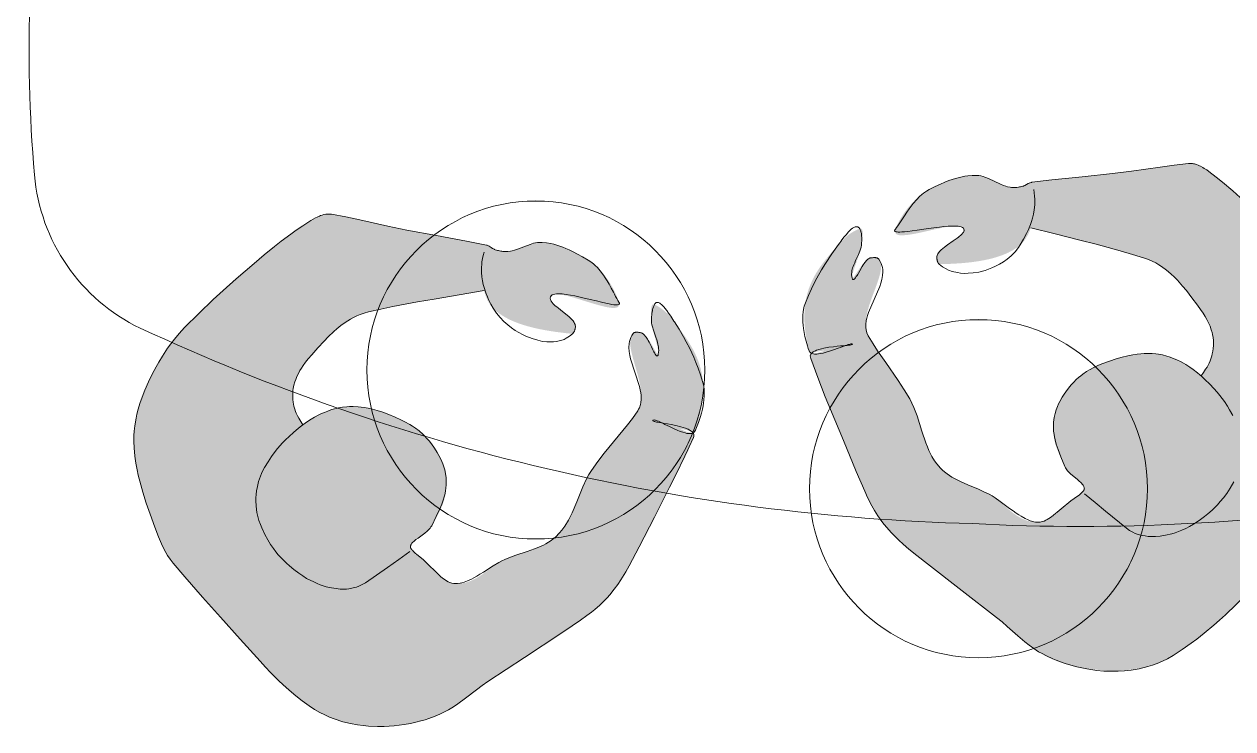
# Model space of a CAD drawing. Header units: millimetres. Extents: x 56551 to 77348, y 4047 to 46741.
# Drawn here: x 71453 to 72741, y 33526 to 34276 of the extents above; entities that cross this region are included whole.
import ezdxf

# ---------------------------------------------------------------- set-up
doc = ezdxf.new("R2010")
doc.units = ezdxf.units.MM
doc.header["$MEASUREMENT"] = 0
for name, color, linetype, lineweight in [('FURN-FREE', 1, 'Continuous', 0), ('PRES-FILL', 7, 'Continuous', 0), ('PRES-PEOP', 42, 'Continuous', 0)]:
    doc.layers.add(name, color=color, linetype=linetype, lineweight=lineweight)

msp = doc.modelspace()

# ---------------------------------------------------------------- linework, layer by layer
at = {"layer": 'FURN-FREE', "extrusion": (0, 0, -1)}
for centre, radius, start, end in [((-73015, 34248.5), 1556.8, 355.1154, 9.3111), ((-71663.2, 34133), 200, 295.6723, 355.1154)]:
    msp.add_arc(centre, radius, start, end, dxfattribs=at)
at = {"layer": 'PRES-PEOP', "flags": 128}
msp.add_lwpolyline([(72528.5, 34100.3), (72529.1, 34096.7), (72529.5, 34093.3), (72529.7, 34090.1), (72529.7, 34087.1), (72529.6, 34084.2), (72529, 34078.9), (72528.2, 34074.2), (72527.1, 34070), (72526.1, 34066.4), (72525, 34063.3), (72522.8, 34057.8), (72520.9, 34053.6), (72517.7, 34047.5), (72514.2, 34041.4), (72512.4, 34038.8), (72508.6, 34034.1), (72504.6, 34029.9), (72500.4, 34026.4), (72496.2, 34023.4), (72492, 34020.8), (72487.9, 34018.7), (72484, 34016.9), (72480.2, 34015.5), (72476.7, 34014.3), (72469.9, 34012.5), (72463.9, 34011.6), (72458.8, 34011.2), (72454.3, 34011.1), (72450.5, 34011.4), (72447.3, 34011.9), (72441.8, 34013.1), (72437.9, 34014.5), (72435.2, 34015.8), (72431.3, 34018.1), (72427.8, 34020.9), (72427.5, 34021.2), (72427.2, 34021.5), (72427, 34021.8), (72426.8, 34022.1), (72426.6, 34022.4), (72426.3, 34023), (72426.1, 34023.5), (72426, 34024), (72425.8, 34024.4), (72425.6, 34025.1), (72425.5, 34025.7), (72425.4, 34026.1), (72425.3, 34026.6), (72425.3, 34026.9), (72425.3, 34027.1), (72425.2, 34028.2), (72425.4, 34029.2), (72425.6, 34030.1), (72426, 34031.1), (72426.5, 34032), (72427.1, 34032.9), (72428.5, 34034.6), (72430, 34036.1), (72431.6, 34037.6), (72433.3, 34039), (72436.6, 34041.5), (72442.8, 34045.8), (72445, 34047.3), (72446.9, 34048.6), (72448.4, 34049.8), (72449.6, 34050.7), (72450.6, 34051.6), (72452.1, 34053), (72453.1, 34054.1), (72453.6, 34054.8), (72454.2, 34055.9), (72454.3, 34056.5), (72454.4, 34057), (72454.2, 34058.2), (72453.6, 34059.2), (72452.6, 34059.9), (72451.3, 34060.5), (72449.8, 34060.9), (72448.1, 34061.2), (72446.2, 34061.3), (72444.1, 34061.4), (72442, 34061.4), (72437.5, 34061.2), (72432.9, 34060.9), (72428.3, 34060.4), (72419.3, 34059.2), (72411.3, 34058.1), (72404.5, 34057.1), (72398.9, 34056.3), (72394.4, 34055.8), (72390.8, 34055.4), (72388, 34055.2), (72385.9, 34055.1), (72384.2, 34055.1), (72383, 34055.2), (72382.1, 34055.3), (72380.9, 34055.7), (72380.4, 34056.1), (72380.3, 34056.5), (72380.4, 34057.3), (72381.1, 34058.2), (72382.5, 34060), (72383.9, 34061.9), (72385.3, 34064), (72386.7, 34066.1), (72388.1, 34068.2), (72390.8, 34072.5), (72393.4, 34076.3), (72395.8, 34079.8), (72398, 34082.8), (72400.1, 34085.4), (72403.9, 34089.9), (72407, 34092.9), (72409.4, 34095.1), (72411.2, 34096.6), (72414.2, 34098.7), (72417.2, 34100.4), (72423.5, 34103.6), (72429.1, 34106.2), (72433.9, 34108.3), (72438.1, 34109.9), (72441.8, 34111.2), (72445.1, 34112.3), (72450.7, 34113.7), (72455, 34114.6), (72458.2, 34115.1), (72462.9, 34115.5), (72467.7, 34115.5), (72470.1, 34115.3), (72472.3, 34114.9), (72474.5, 34114.3), (72476.4, 34113.7), (72480.2, 34112.2), (72493.2, 34106.1), (72496.4, 34104.8), (72498.9, 34104), (72500.7, 34103.4), (72503.5, 34102.9), (72504.8, 34102.7), (72506.2, 34102.6), (72507.5, 34102.6), (72508.7, 34102.6), (72509.7, 34102.7), (72510.6, 34102.7), (72512.2, 34102.9), (72513.4, 34103.1), (72514.3, 34103.2), (72515.6, 34103.5), (72516.9, 34103.9), (72517.5, 34104.1), (72518.1, 34104.3), (72519.2, 34104.8), (72522.7, 34106.8), (72523.6, 34107.2), (72524.3, 34107.5), (72524.9, 34107.7), (72525.7, 34107.9), (72526.1, 34108), (72526.5, 34108.1), (72547.9, 34110.6), (72580.2, 34114), (72612.4, 34117.4), (72632.7, 34120.1), (72663.1, 34124.3), (72678.3, 34126.3), (72693.5, 34128), (72695, 34128.1), (72696.3, 34128.1), (72697.6, 34128), (72698.7, 34127.8), (72699.8, 34127.6), (72701.8, 34127), (72703.6, 34126.4), (72705.1, 34125.7), (72706.4, 34125.1), (72708.7, 34123.9), (72710.3, 34122.9), (72712.8, 34121.3), (72715.2, 34119.6), (72723, 34113.6), (72729.6, 34108.4), (72740.6, 34099), (72748.5, 34091.9)], dxfattribs=at)

# ---------------------------------------------------------------- wipeouts: each hides what was drawn before it
at = {"lineweight": 0}
for points in [[(72022.3, 34082.4), (71987.4, 34083.8), (71988.7, 34118.7), (72023.7, 34117.4)], [(72494, 33956), (72459, 33957.3), (72460.4, 33992.3), (72495.3, 33991)], [(71835.1, 33842.1), (71851.4, 33811.1), (71820.4, 33794.8), (71804.1, 33825.8)], [(72136.8, 33800.1), (72155.5, 33829.7), (72185.1, 33811.1), (72166.4, 33781.4)], [(72306.7, 33715.7), (72379.8, 33682.5), (72292.1, 33668.4), (72275.8, 33699.4)], [(72608.5, 33673.7), (72627.1, 33703.3), (72656.7, 33684.6), (72638.1, 33655)]]:
    msp.add_wipeout(points, dxfattribs=at).dxf.layer = 'FURN-FREE'

# ---------------------------------------------------------------- next in the draw order: wipeouts: each hides what was drawn before it
for points in [[(71818.2, 33915.2), (71818.1, 33903.8), (71818.8, 33892.6), (71820.1, 33881.3), (71822.1, 33870.2), (71824.9, 33859.2), (71828.3, 33848.5), (71832.4, 33837.9), (71837.1, 33827.6), (71842.5, 33817.7), (71848.5, 33808.1), (71855.1, 33798.9), (71862.2, 33790.1), (71869.9, 33781.8), (71878.1, 33774), (71886.7, 33766.8), (71895.8, 33760.1), (71905.3, 33753.9), (71915.2, 33748.4), (71925.4, 33743.5), (71935.9, 33739.3), (71946.6, 33735.7), (71957.6, 33732.8), (71968.6, 33730.6), (71979.9, 33729.1), (71991.1, 33728.3), (72002.4, 33728.3), (72013.7, 33728.9), (72025, 33730.2), (72036.1, 33732.3), (72047.1, 33735), (72057.8, 33738.4), (72068.4, 33742.5), (72078.6, 33747.2), (72088.6, 33752.6), (72098.2, 33758.6), (72107.4, 33765.2), (72116.1, 33772.3), (72124.4, 33780), (72132.2, 33788.2), (72139.5, 33796.9), (72146.2, 33806), (72152.4, 33815.5), (72157.9, 33825.3), (72162.8, 33835.5), (72167, 33846), (72170.6, 33856.7), (72173.5, 33867.7), (72175.7, 33878.8), (72177.2, 33890), (72177.9, 33901.2), (72178, 33912.6), (72177.4, 33923.8), (72176.1, 33935.1), (72174, 33946.2), (72171.3, 33957.2), (72167.9, 33967.9), (72163.8, 33978.5), (72159, 33988.8), (72153.7, 33998.7), (72147.7, 34008.3), (72141.1, 34017.5), (72134, 34026.3), (72126.3, 34034.6), (72118.1, 34042.4), (72109.4, 34049.6), (72100.3, 34056.3), (72090.8, 34062.5), (72081, 34068), (72070.8, 34072.9), (72060.3, 34077.1), (72049.5, 34080.7), (72038.6, 34083.6), (72027.5, 34085.8), (72016.3, 34087.3), (72005, 34088.1), (71993.7, 34088.1), (71982.4, 34087.5), (71971.2, 34086.2), (71960.1, 34084.1), (71949.1, 34081.4), (71938.3, 34078), (71927.8, 34073.9), (71917.5, 34069.2), (71907.6, 34063.8), (71898, 34057.8), (71888.8, 34051.2), (71880, 34044.1), (71871.7, 34036.4), (71863.9, 34028.2), (71856.7, 34019.5), (71849.9, 34010.4), (71843.8, 34000.9), (71838.3, 33991.1), (71833.4, 33980.9), (71829.2, 33970.4), (71825.6, 33959.7), (71822.7, 33948.7), (71820.5, 33937.6)], [(72289.9, 33788.7), (72289.8, 33777.4), (72290.4, 33766.1), (72291.8, 33754.9), (72293.8, 33743.8), (72296.5, 33732.8), (72299.9, 33722), (72304, 33711.5), (72308.8, 33701.2), (72314.1, 33691.3), (72320.1, 33681.7), (72326.7, 33672.5), (72333.9, 33663.7), (72341.5, 33655.4), (72349.7, 33647.6), (72358.4, 33640.4), (72367.5, 33633.6), (72377, 33627.5), (72386.9, 33622), (72397.1, 33617.1), (72407.5, 33612.9), (72418.3, 33609.3), (72429.2, 33606.4), (72440.3, 33604.2), (72451.5, 33602.7), (72462.8, 33601.9), (72474.1, 33601.8), (72485.4, 33602.5), (72496.6, 33603.8), (72507.7, 33605.8), (72518.7, 33608.6), (72529.5, 33612), (72540, 33616.1), (72550.3, 33620.8), (72560.2, 33626.2), (72569.8, 33632.2), (72579, 33638.8), (72587.8, 33645.9), (72596.1, 33653.6), (72603.9, 33661.8), (72611.2, 33670.4), (72617.9, 33679.5), (72624, 33689), (72629.5, 33698.9), (72634.4, 33709.1), (72638.6, 33719.6), (72642.2, 33730.3), (72645.1, 33741.3), (72647.3, 33752.3), (72648.8, 33763.6), (72649.6, 33774.8), (72649.7, 33786.1), (72649.1, 33797.4), (72647.7, 33808.7), (72645.7, 33819.8), (72642.9, 33830.8), (72639.5, 33841.5), (72635.4, 33852.1), (72630.7, 33862.3), (72625.3, 33872.3), (72619.3, 33881.9), (72612.8, 33891.1), (72605.6, 33899.8), (72597.9, 33908.1), (72589.7, 33915.9), (72581.1, 33923.2), (72572, 33929.9), (72562.5, 33936.1), (72552.6, 33941.6), (72542.4, 33946.5), (72531.9, 33950.7), (72521.2, 33954.3), (72510.3, 33957.2), (72499.2, 33959.4), (72488, 33960.9), (72476.7, 33961.6), (72465.4, 33961.7), (72454.1, 33961.1), (72442.9, 33959.8), (72431.7, 33957.7), (72420.8, 33955), (72410, 33951.6), (72399.4, 33947.5), (72389.2, 33942.7), (72379.2, 33937.4), (72369.6, 33931.4), (72360.4, 33924.8), (72351.7, 33917.7), (72343.4, 33910), (72335.6, 33901.8), (72328.3, 33893.1), (72321.6, 33884), (72315.5, 33874.5), (72309.9, 33864.7), (72305.1, 33854.5), (72300.8, 33844), (72297.2, 33833.2), (72294.4, 33822.3), (72292.2, 33811.2)]]:
    msp.add_wipeout(points, dxfattribs=at).dxf.layer = 'FURN-FREE'

# ---------------------------------------------------------------- next in the draw order: hatches: boundary and pattern name
at = {"layer": 'PRES-FILL'}
h = msp.add_hatch(color=256, dxfattribs=at)
edge = h.paths.add_edge_path(flags=16)
edge.add_spline(control_points=[(72292.2, 33925.8), (72294.7, 33927.7), (72299.8, 33928.4), (72305.7, 33928.8)], knot_values=[0, 0, 0, 0, 1, 1, 1, 1], degree=3, periodic=0)
edge.add_spline(control_points=[(72305.7, 33928.8), (72318.6, 33934), (72334.3, 33943), (72335.2, 33935.7), (72336.1, 33928.7), (72319, 33929.7), (72305.7, 33928.8)], knot_values=[0, 0, 0, 0, 0.509531, 0.509531, 0.509531, 1, 1, 1, 1], degree=3, periodic=0)
edge.add_spline(control_points=[(72305.7, 33928.8), (72300.2, 33926.6), (72295.2, 33925.1), (72292.2, 33925.8)], knot_values=[0, 0, 0, 0, 1, 1, 1, 1], degree=3, periodic=0)
edge.add_spline(control_points=[(72292.2, 33925.8), (72290.6, 33924.6), (72290, 33922.9), (72290.9, 33920.6), (72297.7, 33902.5), (72304.6, 33884.1), (72312, 33866), (72321.1, 33844), (72330.1, 33822), (72339.5, 33800), (72348.4, 33779.1), (72357.1, 33757.6), (72371.9, 33740.3), (72384.7, 33725.4), (72400.3, 33713.7), (72415.5, 33701.7), (72439.9, 33682.5), (72464.7, 33663.8), (72489, 33644.6), (72500.9, 33635.2), (72511.9, 33624.6), (72523.7, 33615.1), (72538.2, 33603.4), (72555, 33596.1), (72574.6, 33592.2), (72610.8, 33584.8), (72646.9, 33586), (72677, 33604.1), (72697.6, 33616.5), (72715.7, 33631.3), (72732.8, 33647.5), (72748.1, 33662), (72763.3, 33676.6), (72778.6, 33691.2), (72796.9, 33708.8), (72815.3, 33726.5), (72833.2, 33744.6), (72846.6, 33758.3), (72853.4, 33777.1), (72861.7, 33794.8), (72872.1, 33817.1), (72880.8, 33838.6), (72884.2, 33863.8), (72887.7, 33888.7), (72883.1, 33911.8), (72874.2, 33935), (72865.5, 33957.4), (72855.2, 33977.6), (72840.3, 33995.5), (72818.7, 34021.5), (72795.6, 34045.8), (72771.8, 34069.5), (72754, 34087.2), (72735.1, 34104.2), (72715.2, 34119.6), (72709, 34124.3), (72701.5, 34128.6), (72693.5, 34128), (72665.6, 34125.8), (72639.4, 34120.6), (72612.4, 34117.4), (72583.8, 34114.1), (72555, 34111.8), (72526.5, 34108.1), (72523, 34107.6), (72520.3, 34104.8), (72516.9, 34103.9), (72513.4, 34102.9), (72509.8, 34102.6), (72506.2, 34102.6), (72492.6, 34102.9), (72482.1, 34115.6), (72467.7, 34115.5), (72448.9, 34115.4), (72432, 34108.1), (72417.2, 34100.4), (72401.7, 34092.4), (72387.3, 34074), (72381.1, 34058.2), (72372.9, 34037.3), (72456.5, 34074.3), (72454.4, 34057), (72453.2, 34047.2), (72425.1, 34040.1), (72425.3, 34027.1), (72425.3, 34025), (72425.5, 34020.9), (72427.8, 34020.9), (72457.6, 34021.4), (72494.6, 34024.4), (72514.2, 34041.4), (72519.3, 34045.9), (72523, 34052.3), (72525.4, 34059.7)], knot_values=[0, 0, 0, 0, 0.004098, 0.004098, 0.004098, 0.036354, 0.036354, 0.036354, 0.07573, 0.07573, 0.07573, 0.113201, 0.113201, 0.113201, 0.145266, 0.145266, 0.145266, 0.196552, 0.196552, 0.196552, 0.221625, 0.221625, 0.221625, 0.252365, 0.252365, 0.252365, 0.309173, 0.309173, 0.309173, 0.348127, 0.348127, 0.348127, 0.382965, 0.382965, 0.382965, 0.425054, 0.425054, 0.425054, 0.456865, 0.456865, 0.456865, 0.496842, 0.496842, 0.496842, 0.536467, 0.536467, 0.536467, 0.574696, 0.574696, 0.574696, 0.630228, 0.630228, 0.630228, 0.671879, 0.671879, 0.671879, 0.684675, 0.684675, 0.684675, 0.729775, 0.729775, 0.729775, 0.777357, 0.777357, 0.777357, 0.783126, 0.783126, 0.783126, 0.789055, 0.789055, 0.789055, 0.811446, 0.811446, 0.811446, 0.840448, 0.840448, 0.840448, 0.871083, 0.871083, 0.871083, 0.911485, 0.911485, 0.911485, 0.934486, 0.934486, 0.934486, 0.938181, 0.938181, 0.938181, 0.987094, 0.987094, 0.987094, 1, 1, 1, 1], degree=3, periodic=0)
edge.add_line((72525.4, 34059.7), (72577.7, 34046.5))
edge.add_spline(control_points=[(72577.7, 34046.5), (72600.8, 34040.7), (72623.7, 34034.3), (72646.4, 34027.4), (72670.6, 34020), (72687.8, 33997.4), (72703.1, 33977.2), (72711.5, 33966.3), (72718.8, 33955.3), (72719.9, 33939.7), (72720.8, 33927.6), (72717.9, 33917.6), (72711.7, 33909)], knot_values=[0, 0, 0, 0, 0.324205, 0.324205, 0.324205, 0.66843, 0.66843, 0.66843, 0.855113, 0.855113, 0.855113, 1, 1, 1, 1], degree=3, periodic=0)
edge.add_line((72711.7, 33909), (72706.8, 33902))
edge.add_spline(control_points=[(72706.8, 33902), (72696.4, 33911), (72685.2, 33919.3), (72670.2, 33923), (72650.9, 33927.9), (72635.6, 33925.7), (72616.2, 33920), (72596.5, 33914.2), (72580.7, 33904.9), (72568.6, 33892.4), (72557.7, 33881.1), (72550.5, 33866.7), (72549.5, 33846.9), (72548.7, 33829.5), (72556.1, 33818.4), (72561.6, 33805.4), (72565.9, 33795.6), (72585.8, 33788.7), (72581.2, 33779), (72578.9, 33774.1), (72572.5, 33772), (72567.9, 33768.8), (72556.3, 33760.8), (72548.7, 33745.9), (72532.2, 33746), (72509.2, 33746.3), (72498.3, 33766.5), (72481.1, 33775.8), (72465.6, 33784.1), (72446.9, 33789.1), (72433.6, 33799.6), (72412, 33816.7), (72410.2, 33852.9), (72396.4, 33877.5), (72383.6, 33900.3), (72364.9, 33922.2), (72352.2, 33944.5), (72339.1, 33967.4), (72375.7, 34013.1), (72363.4, 34026.2), (72362.1, 34027.6), (72357, 34028.1), (72354.4, 34027.5), (72346, 34025.4), (72335.9, 34002.5), (72335, 34006.1), (72333.8, 34011.1), (72344.3, 34031.1), (72345.2, 34043.5), (72345.6, 34048.4), (72348.4, 34060.7), (72343.1, 34058.7), (72333.4, 34055.1), (72326.6, 34048.8), (72320.6, 34041.9), (72305.3, 34024.3), (72289.4, 34007.3), (72285.3, 33979.8), (72282.3, 33960.1), (72285.8, 33942.7), (72289.2, 33928.7), (72289.6, 33927), (72290.6, 33926.1), (72292.2, 33925.8)], knot_values=[0, 0, 0, 0, 0.044568, 0.044568, 0.044568, 0.101682, 0.101682, 0.101682, 0.159954, 0.159954, 0.159954, 0.212108, 0.212108, 0.212108, 0.25772, 0.25772, 0.25772, 0.292514, 0.292514, 0.292514, 0.310285, 0.310285, 0.310285, 0.355053, 0.355053, 0.355053, 0.417583, 0.417583, 0.417583, 0.47369, 0.47369, 0.47369, 0.564976, 0.564976, 0.564976, 0.649839, 0.649839, 0.649839, 0.736981, 0.736981, 0.736981, 0.746599, 0.746599, 0.746599, 0.777051, 0.777051, 0.777051, 0.817948, 0.817948, 0.817948, 0.83422, 0.83422, 0.83422, 0.863911, 0.863911, 0.863911, 0.939425, 0.939425, 0.939425, 0.993629, 0.993629, 0.993629, 1, 1, 1, 1], degree=3, periodic=0)
h = msp.add_hatch(color=256, dxfattribs=at)
edge = h.paths.add_edge_path(flags=16)
edge.add_spline(control_points=[(72165, 33841.4), (72162.7, 33843.5), (72157.6, 33844.7), (72151.8, 33845.5)], knot_values=[0, 0, 0, 0, 1, 1, 1, 1], degree=3, periodic=0)
edge.add_spline(control_points=[(72151.8, 33845.5), (72139.3, 33851.7), (72124.3, 33861.9), (72122.9, 33854.7), (72121.5, 33847.8), (72138.6, 33847.4), (72151.8, 33845.5)], knot_values=[0, 0, 0, 0, 0.509531, 0.509531, 0.509531, 1, 1, 1, 1], degree=3, periodic=0)
edge.add_spline(control_points=[(72151.8, 33845.5), (72157.1, 33842.9), (72161.9, 33841), (72165, 33841.4)], knot_values=[0, 0, 0, 0, 1, 1, 1, 1], degree=3, periodic=0)
edge.add_spline(control_points=[(72165, 33841.4), (72166.5, 33840.1), (72166.9, 33838.4), (72165.9, 33836.2), (72157.8, 33818.7), (72149.4, 33800.8), (72140.6, 33783.4), (72129.9, 33762.1), (72119.2, 33740.9), (72108.1, 33719.7), (72097.6, 33699.6), (72087.3, 33678.7), (72071.2, 33662.6), (72057.4, 33648.8), (72040.8, 33638.3), (72024.7, 33627.5), (71999, 33610.3), (71972.8, 33593.6), (71947.1, 33576.3), (71934.5, 33567.8), (71922.7, 33558.2), (71910.2, 33549.6), (71894.9, 33539), (71877.6, 33533.1), (71857.7, 33530.6), (71821.1, 33526), (71785.2, 33530), (71756.5, 33550.4), (71736.9, 33564.4), (71720.1, 33580.5), (71704.3, 33598), (71690.1, 33613.7), (71676, 33629.3), (71662, 33645.1), (71645, 33664.1), (71628.1, 33683.1), (71611.7, 33702.5), (71599.3, 33717.2), (71594, 33736.5), (71587.1, 33754.8), (71578.5, 33777.8), (71571.5, 33799.9), (71570, 33825.3), (71568.5, 33850.5), (71574.7, 33873.1), (71585.5, 33895.5), (71595.8, 33917.2), (71607.7, 33936.6), (71623.9, 33953.3), (71647.4, 33977.5), (71672.4, 33999.9), (71697.9, 34021.7), (71717.1, 34038.1), (71737.1, 34053.5), (71758.3, 34067.3), (71764.7, 34071.5), (71772.6, 34075.3), (71780.5, 34074), (71808.2, 34069.7), (71833.9, 34062.5), (71860.6, 34057.2), (71888.8, 34051.7), (71917.3, 34047.1), (71945.5, 34041.3), (71948.9, 34040.6), (71951.4, 34037.6), (71954.7, 34036.3), (71958.1, 34035.1), (71961.7, 34034.5), (71965.3, 34034.3), (71978.9, 34033.5), (71990.3, 34045.3), (72004.7, 34044.1), (72023.4, 34042.6), (72039.7, 34034), (72053.8, 34025.2), (72068.7, 34016), (72081.7, 33996.6), (72086.6, 33980.3), (72093.2, 33958.9), (72012.7, 34002.2), (72013.4, 33984.8), (72013.9, 33974.9), (72041.4, 33965.6), (72040.1, 33952.7), (72040, 33950.7), (72039.4, 33946.5), (72037.2, 33946.7), (72007.5, 33949.6), (71970.8, 33955.4), (71952.6, 33973.9), (71947.8, 33978.7), (71944.7, 33985.4), (71942.9, 33993)], knot_values=[0, 0, 0, 0, 0.004098, 0.004098, 0.004098, 0.036354, 0.036354, 0.036354, 0.07573, 0.07573, 0.07573, 0.113201, 0.113201, 0.113201, 0.145266, 0.145266, 0.145266, 0.196552, 0.196552, 0.196552, 0.221625, 0.221625, 0.221625, 0.252365, 0.252365, 0.252365, 0.309173, 0.309173, 0.309173, 0.348127, 0.348127, 0.348127, 0.382965, 0.382965, 0.382965, 0.425054, 0.425054, 0.425054, 0.456865, 0.456865, 0.456865, 0.496842, 0.496842, 0.496842, 0.536467, 0.536467, 0.536467, 0.574696, 0.574696, 0.574696, 0.630228, 0.630228, 0.630228, 0.671879, 0.671879, 0.671879, 0.684675, 0.684675, 0.684675, 0.729775, 0.729775, 0.729775, 0.777357, 0.777357, 0.777357, 0.783126, 0.783126, 0.783126, 0.789055, 0.789055, 0.789055, 0.811446, 0.811446, 0.811446, 0.840448, 0.840448, 0.840448, 0.871083, 0.871083, 0.871083, 0.911485, 0.911485, 0.911485, 0.934486, 0.934486, 0.934486, 0.938181, 0.938181, 0.938181, 0.987094, 0.987094, 0.987094, 1, 1, 1, 1], degree=3, periodic=0)
edge.add_line((71942.9, 33993), (71889.6, 33983.8))
edge.add_spline(control_points=[(71889.6, 33983.8), (71866.2, 33979.8), (71842.9, 33975.2), (71819.7, 33970), (71795, 33964.6), (71776.1, 33943.3), (71759.3, 33924.4), (71750.1, 33914.2), (71741.9, 33903.8), (71739.6, 33888.4), (71737.8, 33876.4), (71739.9, 33866.1), (71745.4, 33857)], knot_values=[0, 0, 0, 0, 0.324205, 0.324205, 0.324205, 0.66843, 0.66843, 0.66843, 0.855113, 0.855113, 0.855113, 1, 1, 1, 1], degree=3, periodic=0)
edge.add_line((71745.4, 33857), (71749.8, 33849.7))
edge.add_spline(control_points=[(71749.8, 33849.7), (71760.9, 33857.9), (71772.6, 33865.3), (71787.9, 33867.9), (71807.5, 33871.2), (71822.7, 33867.9), (71841.5, 33860.7), (71860.7, 33853.4), (71875.8, 33842.9), (71886.9, 33829.5), (71896.8, 33817.4), (71902.9, 33802.5), (71902.3, 33782.6), (71901.9, 33765.2), (71893.6, 33754.8), (71887.1, 33742.3), (71882.1, 33732.7), (71861.7, 33727.4), (71865.5, 33717.4), (71867.4, 33712.3), (71873.6, 33709.7), (71878, 33706.2), (71889, 33697.3), (71895.4, 33681.9), (71911.9, 33680.8), (71934.8, 33679.2), (71947.2, 33698.6), (71965.1, 33706.5), (71981.2, 33713.6), (72000.2, 33717.1), (72014.3, 33726.5), (72037.1, 33741.9), (72041.7, 33777.9), (72057.4, 33801.3), (72072, 33823.1), (72092.2, 33843.5), (72106.6, 33864.7), (72121.4, 33886.6), (72088.5, 33935), (72101.7, 33947), (72103.2, 33948.3), (72108.2, 33948.5), (72110.8, 33947.6), (72119, 33944.9), (72127.3, 33921.3), (72128.5, 33924.9), (72130.1, 33929.7), (72121.2, 33950.5), (72121.2, 33962.9), (72121.2, 33967.8), (72119.4, 33980.3), (72124.5, 33977.9), (72133.9, 33973.5), (72140.2, 33966.8), (72145.7, 33959.4), (72159.5, 33940.6), (72174.1, 33922.5), (72176.1, 33894.7), (72177.5, 33874.9), (72172.7, 33857.8), (72168.2, 33844.1), (72167.7, 33842.5), (72166.6, 33841.7), (72165, 33841.4)], knot_values=[0, 0, 0, 0, 0.044568, 0.044568, 0.044568, 0.101682, 0.101682, 0.101682, 0.159954, 0.159954, 0.159954, 0.212108, 0.212108, 0.212108, 0.25772, 0.25772, 0.25772, 0.292514, 0.292514, 0.292514, 0.310285, 0.310285, 0.310285, 0.355053, 0.355053, 0.355053, 0.417583, 0.417583, 0.417583, 0.47369, 0.47369, 0.47369, 0.564976, 0.564976, 0.564976, 0.649839, 0.649839, 0.649839, 0.736981, 0.736981, 0.736981, 0.746599, 0.746599, 0.746599, 0.777051, 0.777051, 0.777051, 0.817948, 0.817948, 0.817948, 0.83422, 0.83422, 0.83422, 0.863911, 0.863911, 0.863911, 0.939425, 0.939425, 0.939425, 0.993629, 0.993629, 0.993629, 1, 1, 1, 1], degree=3, periodic=0)

# ---------------------------------------------------------------- next in the draw order: linework, layer by layer
at = {"layer": 'FURN-FREE', "lineweight": 0}
for centre in [(71998.1, 33908.2), (72469.7, 33781.8)]:
    msp.add_circle(centre, 180, dxfattribs=at)
at = {"layer": 'FURN-FREE', "extrusion": (0, 0, -1)}
for centre, start, end in [((-72521.5, 35984.3), 271.4874, 294.9465), ((-72578.2, 35982.1), 249.4801, 272.9392)]:
    msp.add_arc(centre, 2240.5, start, end, dxfattribs=at)
at = {"layer": 'PRES-PEOP', "flags": 128}
for points in [[(71942.9, 34033.7), (71941.9, 34030.1), (71941.2, 34026.8), (71940.7, 34023.5), (71940.4, 34020.5), (71940.3, 34017.6), (71940.3, 34012.1), (71940.7, 34007.3), (71941.4, 34003), (71942.1, 33999.3), (71943, 33996.1), (71944.8, 33990.4), (71946.4, 33986.2), (71947.7, 33983.1), (71950, 33978.4), (71952.6, 33973.9), (71956.1, 33968.7), (71960, 33964.1), (71964, 33960), (71968.1, 33956.3), (71972.1, 33953.2), (71976.1, 33950.4), (71980, 33948), (71983.8, 33946), (71987.3, 33944.3), (71994.1, 33941.6), (72000.1, 33939.8), (72005.3, 33938.7), (72009.8, 33938.2), (72013.7, 33938.1), (72017, 33938.2), (72019.9, 33938.5), (72024.7, 33939.6), (72028.1, 33940.8), (72030.5, 33942), (72034, 33944.1), (72037.2, 33946.7), (72037.5, 33947), (72037.7, 33947.4), (72038, 33947.7), (72038.2, 33948), (72038.5, 33948.5), (72038.8, 33949.1), (72039.1, 33949.5), (72039.3, 33950), (72039.5, 33950.7), (72039.7, 33951.2), (72039.9, 33951.6), (72040, 33952.2), (72040.1, 33952.7), (72040.3, 33953.8), (72040.3, 33954.9), (72040.1, 33955.9), (72039.8, 33956.8), (72039.4, 33957.8), (72038.9, 33958.7), (72037.7, 33960.4), (72036.3, 33962.1), (72034.8, 33963.6), (72033.3, 33965), (72030.1, 33967.7), (72024.2, 33972.2), (72022.1, 33973.9), (72020.3, 33975.3), (72018.8, 33976.6), (72017.7, 33977.7), (72016.7, 33978.6), (72015.3, 33980.2), (72014.5, 33981.4), (72014, 33982.3), (72013.6, 33983.5), (72013.4, 33984.2), (72013.4, 33984.8), (72013.7, 33986.2), (72014.4, 33987.3), (72015.4, 33988.1), (72016.7, 33988.7), (72018.3, 33989.1), (72020, 33989.3), (72021.9, 33989.4), (72024, 33989.3), (72026.1, 33989.2), (72030.5, 33988.7), (72035, 33988), (72039.5, 33987.1), (72048.3, 33985.2), (72056.1, 33983.3), (72062.7, 33981.7), (72068.2, 33980.3), (72072.7, 33979.3), (72076.2, 33978.5), (72079, 33978), (72081.2, 33977.7), (72082.8, 33977.6), (72084.1, 33977.5), (72085, 33977.6), (72086.3, 33977.8), (72086.9, 33978.2), (72087.1, 33978.6), (72087.1, 33979.3), (72086.6, 33980.3), (72085.5, 33982.3), (72084.3, 33984.4), (72083.1, 33986.6), (72082, 33988.8), (72080.8, 33991.1), (72078.4, 33995.5), (72076.2, 33999.6), (72074, 34003.3), (72072, 34006.5), (72070.1, 34009.2), (72066.5, 34013.9), (72063.6, 34017.2), (72061.4, 34019.5), (72059.6, 34021.1), (72056.8, 34023.3), (72053.8, 34025.2), (72047.7, 34028.7), (72042.4, 34031.7), (72037.8, 34034.1), (72033.7, 34036.1), (72030.2, 34037.6), (72027, 34038.9), (72021.5, 34040.9), (72017.4, 34042.1), (72014.2, 34042.9), (72009.5, 34043.7), (72004.7, 34044.1), (72002.2, 34044.1), (71999.9, 34043.9), (71997.8, 34043.5), (71995.7, 34043.1), (71991.9, 34041.9), (71978.6, 34036.8), (71975.3, 34035.7), (71972.8, 34035), (71970.9, 34034.6), (71968.1, 34034.3), (71966.7, 34034.3), (71965.3, 34034.3), (71964, 34034.4), (71962.8, 34034.5), (71961.8, 34034.6), (71960.9, 34034.7), (71959.3, 34035), (71958.2, 34035.3), (71957.3, 34035.5), (71956, 34035.9), (71954.7, 34036.3), (71954.1, 34036.6), (71953.5, 34036.9), (71953, 34037.1), (71952, 34037.7), (71950.5, 34038.8), (71949.3, 34039.5), (71948.4, 34040.1), (71947.7, 34040.5), (71947.1, 34040.7), (71946.3, 34041), (71945.9, 34041.2), (71945.5, 34041.3), (71924.3, 34045.5), (71892.4, 34051.3), (71860.6, 34057.2), (71840.5, 34061.4), (71810.5, 34068), (71795.5, 34071.2), (71780.5, 34074), (71779.1, 34074.2), (71777.7, 34074.3), (71776.5, 34074.3), (71775.3, 34074.2), (71774.2, 34074.1), (71772.2, 34073.7), (71770.4, 34073.2), (71768.8, 34072.7), (71767.5, 34072.2), (71765.2, 34071.1), (71763.4, 34070.2), (71760.8, 34068.8), (71758.3, 34067.3), (71749.8, 34061.9), (71742.8, 34057.2), (71736.9, 34053), (71726.8, 34045.5), (71719.5, 34039.7), (71708.8, 34030.9), (71697.9, 34021.7), (71678.8, 34005.2), (71664.8, 33992.7), (71654.4, 33983.2), (71639, 33968.5), (71623.9, 33953.3), (71618, 33946.9), (71613.2, 33941.1), (71609.2, 33936), (71605.8, 33931.3), (71600.3, 33923), (71596.4, 33916.5), (71593.5, 33911.5), (71589.4, 33903.7), (71585.5, 33895.5), (71581.6, 33886.8), (71578.6, 33879.1), (71576.2, 33872.4), (71574.5, 33866.5), (71573.1, 33861.3), (71572.1, 33856.8), (71570.8, 33848.9), (71570.1, 33843), (71569.8, 33838.6), (71569.7, 33831.9), (71570, 33825.3), (71570.9, 33816.5), (71572, 33808.8), (71573.2, 33802), (71574.5, 33796.1), (71577.1, 33785.8), (71579.3, 33778), (71583, 33766.4), (71587.1, 33754.8), (71592.1, 33740.8), (71596, 33730.6), (71599.1, 33723.1), (71601.8, 33717.7), (71603.9, 33713.7), (71605.7, 33710.8), (71608.5, 33706.6), (71611.7, 33702.5), (71624.1, 33688), (71643, 33666.4), (71662, 33645.1), (71683.1, 33621.5), (71704.3, 33598), (71710.2, 33591.6), (71715.4, 33586), (71724.7, 33576.7), (71732, 33569.9), (71737.7, 33564.9), (71742.2, 33561.2), (71749.1, 33555.7), (71756.5, 33550.4), (71762.4, 33546.6), (71768, 33543.4), (71773.3, 33540.8), (71778.4, 33538.5), (71783.3, 33536.6), (71792.5, 33533.6), (71800.7, 33531.6), (71807.9, 33530.2), (71814.2, 33529.4), (71819.7, 33528.8), (71829.4, 33528.4), (71836.6, 33528.5), (71847.3, 33529.2), (71857.7, 33530.6), (71864.4, 33531.8), (71870.3, 33533.1), (71875.5, 33534.4), (71880, 33535.7), (71883.9, 33537), (71890.7, 33539.5), (71895.8, 33541.6), (71899.5, 33543.4), (71904.9, 33546.3), (71910.2, 33549.6), (71915, 33552.8), (71923.1, 33558.7), (71935, 33567.6), (71941, 33572), (71947.1, 33576.3), (71985.9, 33601.9), (72024.7, 33627.5), (72036.8, 33635.6), (72045.8, 33641.8), (72052.4, 33646.6), (72057.3, 33650.3), (72060.8, 33653.2), (72066.1, 33657.8), (72071.2, 33662.6), (72074.2, 33665.7), (72076.9, 33668.8), (72081.6, 33674.6), (72085.5, 33679.9), (72088.7, 33684.6), (72093.9, 33693.2), (72097.6, 33699.7), (72108.1, 33719.7), (72124.5, 33751.5), (72140.6, 33783.4), (72147.2, 33796.5), (72156.7, 33816.4), (72165.9, 33836.2), (72166.3, 33837.5), (72166.5, 33838.6), (72166.3, 33839.7), (72165.9, 33840.7), (72165.3, 33841.6), (72164.5, 33842.4), (72163.6, 33843.1), (72162.5, 33843.8), (72161.4, 33844.5), (72160.2, 33845), (72157.7, 33846.1), (72155, 33847), (72152.4, 33847.8), (72147.1, 33849.1), (72142.4, 33850), (72138.3, 33850.7), (72134.9, 33851.3), (72132.1, 33851.8), (72129.8, 33852.2), (72128.1, 33852.5), (72126.7, 33852.8), (72125.6, 33853), (72124.8, 33853.2), (72124.2, 33853.4), (72123.3, 33853.7), (72122.9, 33853.9), (72122.7, 33854.1), (72122.7, 33854.4), (72122.9, 33854.7), (72123.3, 33854.9), (72124, 33855), (72124.7, 33854.9), (72125.6, 33854.7), (72126.5, 33854.4), (72127.5, 33854), (72128.6, 33853.6), (72130.9, 33852.6), (72133.2, 33851.5), (72135.6, 33850.3), (72140.4, 33847.9), (72144.7, 33845.8), (72148.6, 33844.1), (72151.9, 33842.8), (72154.7, 33841.8), (72157, 33841.2), (72159, 33840.7), (72160.6, 33840.5), (72161.9, 33840.5), (72163, 33840.5), (72163.9, 33840.6), (72165.3, 33841.1), (72166.2, 33841.6), (72166.8, 33842), (72167.6, 33842.9), (72168.2, 33844.1), (72169.3, 33846.9), (72171.4, 33852.4), (72173.1, 33857.5), (72174.4, 33862.2), (72175.5, 33866.3), (72176.2, 33870), (72176.8, 33873.2), (72177.1, 33876), (72177.5, 33880.9), (72177.5, 33884.5), (72177.4, 33887.1), (72176.9, 33891), (72176.1, 33894.7), (72173.6, 33902.9), (72171.1, 33910.1), (72168.7, 33916.3), (72166.4, 33921.7), (72162, 33931.2), (72158.3, 33938.3), (72155.4, 33943.6), (72150.7, 33951.5), (72145.7, 33959.4), (72145.1, 33960.2), (72144, 33961.9), (72142.9, 33963.7), (72141.8, 33965.4), (72139.5, 33968.8), (72137.5, 33971.7), (72135.6, 33974.1), (72134.8, 33975), (72134.1, 33975.9), (72133.4, 33976.6), (72132.1, 33977.9), (72131, 33978.8), (72130.1, 33979.4), (72129.3, 33979.8), (72128.6, 33980.1), (72128, 33980.2), (72127.5, 33980.2), (72127.1, 33980.1), (72126.4, 33979.9), (72125.9, 33979.6), (72125.5, 33979.2), (72125, 33978.7), (72124.5, 33977.9), (72124.1, 33977), (72123.7, 33976.1), (72123.4, 33975.3), (72122.8, 33973.8), (72122.4, 33972.4), (72122.2, 33971.2), (72122, 33970.2), (72121.7, 33968.4), (72121.5, 33967), (72121.4, 33964.9), (72121.2, 33962.9), (72121.2, 33960.5), (72121.4, 33958.3), (72121.8, 33956.2), (72122.3, 33954.2), (72123.3, 33950.5), (72125.6, 33944.1), (72127.2, 33939.3), (72128.2, 33935.6), (72128.7, 33932.9), (72128.9, 33930.9), (72129, 33929.4), (72128.9, 33927.1), (72128.5, 33924.9), (72128.3, 33924.1), (72128, 33923.6), (72127.8, 33923.2), (72127.5, 33923.1), (72127.2, 33923.1), (72126.9, 33923.2), (72126.6, 33923.4), (72126.2, 33923.8), (72125.9, 33924.1), (72125.6, 33924.6), (72125.2, 33925.1), (72124.5, 33926.3), (72123.9, 33927.5), (72123.2, 33928.9), (72122.5, 33930.2), (72121.2, 33932.8), (72118.8, 33937.7), (72117.8, 33939.5), (72117, 33941), (72116.2, 33942.2), (72115.5, 33943.2), (72115, 33944), (72113.9, 33945.3), (72113.2, 33946.1), (72112.6, 33946.6), (72111.7, 33947.2), (72111.3, 33947.4), (72110.8, 33947.6), (72110.4, 33947.7), (72109.9, 33947.9), (72109.4, 33948), (72108.9, 33948.1), (72107.9, 33948.3), (72107.1, 33948.4), (72106.3, 33948.5), (72105.6, 33948.5), (72105, 33948.5), (72104.5, 33948.4), (72104.1, 33948.4), (72103.8, 33948.3), (72103.5, 33948.2), (72103, 33948), (72102.6, 33947.8), (72102.4, 33947.6), (72102, 33947.4), (72101.7, 33947), (72100.3, 33944.9), (72099.2, 33942.7), (72098.4, 33940.6), (72097.8, 33938.4), (72097.5, 33936.3), (72097.2, 33932), (72097.5, 33927.8), (72098.2, 33923.8), (72099, 33920), (72108.4, 33890.6), (72109.3, 33887), (72109.8, 33884), (72110.2, 33881.3), (72110.3, 33876.9), (72110, 33873.6), (72109.6, 33871.3), (72108.4, 33867.9), (72107.6, 33866.3), (72106.6, 33864.7), (72100.9, 33856.7), (72095.6, 33849.8), (72085.8, 33837.8), (72071, 33819.7), (72064, 33810.6), (72057.4, 33801.3), (72054.6, 33796.8), (72052.2, 33792.4), (72048.1, 33783.7), (72041.7, 33767.8), (72036.7, 33756), (72034.7, 33751.7), (72032.7, 33748.1), (72029, 33741.9), (72025.9, 33737.6), (72023.3, 33734.6), (72019.1, 33730.3), (72016.7, 33728.4), (72014.3, 33726.5), (72011.4, 33724.7), (72008.7, 33723.1), (72006.1, 33721.7), (72001.1, 33719.4), (71996.6, 33717.6), (71988.7, 33714.8), (71976.8, 33710.9), (71970.9, 33708.8), (71965.1, 33706.5), (71961.8, 33704.9), (71958.6, 33703.2), (71952.7, 33699.7), (71942.4, 33693), (71938.5, 33690.6), (71935.1, 33688.5), (71932.1, 33686.9), (71929.6, 33685.5), (71925.1, 33683.5), (71921.7, 33682.3), (71919.3, 33681.6), (71917.4, 33681.2), (71914.6, 33680.8), (71911.9, 33680.8), (71910.7, 33680.9), (71908.5, 33681.3), (71906.5, 33681.9), (71904.6, 33682.7), (71902.9, 33683.7), (71901.3, 33684.7), (71899.8, 33685.7), (71897, 33687.9), (71878, 33706.2), (71871.2, 33711.7), (71869.6, 33713.1), (71868.4, 33714.2), (71867.6, 33715), (71866.5, 33716.2), (71866, 33716.8), (71865.5, 33717.4), (71865, 33718.1), (71864.7, 33718.8), (71864.6, 33719.5), (71864.6, 33720.1), (71864.6, 33720.8), (71864.8, 33721.4), (71865, 33721.9), (71865.3, 33722.5), (71866.1, 33723.6), (71867.1, 33724.7), (71868.1, 33725.7), (71869.2, 33726.6), (71870.3, 33727.5), (71872.6, 33729.2), (71876.8, 33732.2), (71879.9, 33734.5), (71882.2, 33736.4), (71883.7, 33737.8), (71884.7, 33738.9), (71885.4, 33739.7), (71886.3, 33741), (71887.1, 33742.3), (71892, 33752.2), (71895.5, 33759.7), (71897.9, 33765.4), (71899.4, 33769.7), (71900.4, 33773), (71901, 33775.4), (71901.8, 33779), (71902.3, 33782.6), (71902.6, 33785.5), (71902.7, 33788.3), (71902.6, 33790.8), (71902.4, 33793.2), (71901.8, 33797.8), (71901, 33801.7), (71900, 33805.2), (71898.9, 33808.3), (71897.9, 33810.9), (71896.8, 33813.3), (71894.8, 33817.3), (71893.1, 33820.4), (71890.2, 33824.9), (71886.9, 33829.5), (71884.4, 33832.6), (71882, 33835.3), (71879.8, 33837.6), (71877.6, 33839.7), (71873.6, 33843.3), (71869.9, 33846.1), (71866.6, 33848.3), (71863.7, 33850.2), (71858.5, 33853.1), (71854.4, 33855.1), (71848.1, 33858), (71841.5, 33860.7), (71834.9, 33863.2), (71829, 33865.1), (71823.9, 33866.5), (71819.3, 33867.5), (71815.3, 33868.2), (71811.8, 33868.7), (71808.8, 33869), (71803.5, 33869.3), (71799.5, 33869.2), (71796.6, 33869.1), (71792.2, 33868.6), (71787.9, 33867.9), (71785.3, 33867.3), (71780.5, 33866), (71776.4, 33864.5), (71772.8, 33863.1), (71769.7, 33861.7), (71767, 33860.4), (71762.3, 33857.9), (71758.8, 33855.9), (71753.6, 33852.5), (71748.5, 33848.7), (71745.3, 33846.3), (71739.7, 33841.7), (71735.2, 33837.5), (71731.4, 33833.8), (71728.2, 33830.5), (71723, 33824.5), (71719.3, 33819.8), (71716.6, 33816.1), (71712.8, 33810.4), (71709.1, 33804.3), (71707.3, 33801.1), (71705.9, 33798), (71704.6, 33795), (71703.6, 33792.1), (71702.7, 33789.4), (71701.4, 33784.2), (71700.6, 33779.6), (71700.1, 33775.5), (71699.9, 33772), (71699.8, 33768.9), (71700, 33763.5), (71700.4, 33759.5), (71700.9, 33756.5), (71701.9, 33752.2), (71703.1, 33747.9), (71704.6, 33743.8), (71706, 33740), (71709.2, 33733.1), (71712.4, 33727.3), (71715.5, 33722.3), (71718.4, 33718.1), (71721.2, 33714.5), (71723.7, 33711.4), (71728.5, 33706.2), (71732.4, 33702.4), (71735.5, 33699.6), (71740.4, 33695.6), (71745.6, 33691.7), (71749.8, 33688.8), (71753.8, 33686.3), (71757.7, 33684.2), (71761.5, 33682.4), (71765, 33680.8), (71768.4, 33679.5), (71774.8, 33677.4), (71780.4, 33676.1), (71785.2, 33675.3), (71789.5, 33674.9), (71793.1, 33674.8), (71796.3, 33674.9), (71799, 33675.2), (71803.6, 33676.1), (71807, 33677), (71809.5, 33677.9), (71813, 33679.6), (71816.5, 33681.6), (71840.2, 33698), (71852, 33706.4), (71863.7, 33714.8)], [(72755.7, 33669.3), (72732.8, 33647.5), (72726.3, 33641.6), (72720.6, 33636.5), (72710.3, 33627.9), (72702.4, 33621.6), (72696.3, 33617.1), (72686.8, 33610.5), (72677, 33604.1), (72671.2, 33600.7), (72665.6, 33598), (72660.2, 33595.7), (72655.1, 33593.8), (72650.2, 33592.3), (72640.8, 33590), (72632.4, 33588.6), (72625.1, 33587.8), (72618.6, 33587.4), (72612.9, 33587.3), (72603.1, 33587.6), (72595.7, 33588.3), (72585, 33589.9), (72574.6, 33592.2), (72567.9, 33593.9), (72562.1, 33595.7), (72557, 33597.4), (72552.6, 33599.1), (72548.8, 33600.6), (72542.2, 33603.6), (72537.4, 33606.1), (72533.8, 33608.1), (72528.7, 33611.5), (72523.7, 33615.1), (72519.2, 33618.7), (72511.6, 33625.2), (72500.4, 33635), (72494.8, 33639.9), (72489, 33644.6), (72452.3, 33673.1), (72415.5, 33701.7), (72404.1, 33710.7), (72395.6, 33717.5), (72389.4, 33722.8), (72384.9, 33726.9), (72381.5, 33730.1), (72376.6, 33735), (72371.9, 33740.3), (72369.2, 33743.6), (72366.7, 33746.8), (72362.5, 33753), (72359, 33758.6), (72356.2, 33763.6), (72351.6, 33772.5), (72348.5, 33779.3), (72339.5, 33800), (72325.7, 33833), (72312, 33866), (72306.5, 33879.6), (72298.6, 33900.2), (72290.9, 33920.6), (72290.6, 33921.9), (72290.5, 33923.1), (72290.8, 33924.2), (72291.2, 33925.1), (72291.9, 33926), (72292.7, 33926.8), (72293.7, 33927.5), (72294.8, 33928.1), (72295.9, 33928.7), (72297.1, 33929.2), (72299.7, 33930.1), (72302.4, 33930.8), (72305, 33931.4), (72310.4, 33932.4), (72315.1, 33933), (72319.2, 33933.5), (72322.7, 33933.8), (72325.5, 33934.1), (72327.8, 33934.3), (72329.6, 33934.4), (72331, 33934.6), (72332.1, 33934.7), (72332.9, 33934.8), (72334.1, 33935), (72334.8, 33935.2), (72335.1, 33935.3), (72335.4, 33935.5), (72335.2, 33935.7), (72334.8, 33935.9), (72334.3, 33935.9), (72333.6, 33935.9), (72332.8, 33935.7), (72331.8, 33935.5), (72330.8, 33935.2), (72329.7, 33934.8), (72327.4, 33934), (72325, 33933.2), (72322.5, 33932.2), (72320.1, 33931.3), (72315.3, 33929.6), (72311.1, 33928.2), (72307.3, 33927.1), (72304.2, 33926.2), (72301.5, 33925.7), (72299.3, 33925.3), (72297.5, 33925.2), (72296, 33925.1), (72294.8, 33925.2), (72293.8, 33925.3), (72292.2, 33925.7), (72291.2, 33926.2), (72290.6, 33926.7), (72289.8, 33927.6), (72289.2, 33928.7), (72288.3, 33931.2), (72287.4, 33933.8), (72286.7, 33936.3), (72286, 33938.8), (72284.8, 33943.8), (72283.9, 33948.3), (72283.3, 33952.4), (72282.9, 33956), (72282.7, 33959.1), (72282.6, 33961.9), (72282.6, 33966.6), (72282.9, 33970.1), (72283.3, 33972.6), (72284.1, 33976.3), (72285.3, 33979.8), (72288.6, 33987.7), (72291.7, 33994.6), (72294.7, 34000.6), (72297.4, 34005.9), (72302.5, 34015), (72306.7, 34021.7), (72313.4, 34031.8), (72320.6, 34041.9), (72321.8, 34043.5), (72323, 34045.1), (72324.2, 34046.7), (72326.6, 34049.9), (72328.9, 34052.6), (72330.9, 34054.9), (72332.7, 34056.7), (72334.2, 34058.1), (72335.5, 34059.1), (72336.7, 34059.8), (72337.6, 34060.3), (72338.4, 34060.6), (72339.1, 34060.7), (72339.7, 34060.8), (72340.2, 34060.8), (72341, 34060.6), (72341.5, 34060.3), (72342, 34060), (72342.5, 34059.5), (72343.1, 34058.7), (72343.5, 34057.9), (72343.9, 34057.1), (72344.2, 34056.3), (72344.4, 34055.5), (72344.6, 34054.8), (72344.9, 34053.4), (72345.1, 34052.2), (72345.2, 34051.1), (72345.3, 34049.2), (72345.3, 34047.7), (72345.3, 34045.6), (72345.2, 34043.5), (72345, 34041.1), (72344.6, 34038.9), (72344, 34036.8), (72343.3, 34034.8), (72341.8, 34031.2), (72338.8, 34024.8), (72337.8, 34022.4), (72336.9, 34020.3), (72336.2, 34018.5), (72335.6, 34016.9), (72334.9, 34014.2), (72334.6, 34012.2), (72334.5, 34010.6), (72334.5, 34009.5), (72334.7, 34007.8), (72335, 34006.1), (72335.3, 34005.4), (72335.6, 34004.9), (72335.9, 34004.6), (72336.2, 34004.5), (72336.5, 34004.5), (72336.9, 34004.6), (72337.2, 34004.8), (72337.6, 34005.1), (72338, 34005.5), (72338.4, 34006), (72338.7, 34006.5), (72339.5, 34007.6), (72340.3, 34008.8), (72341, 34010), (72341.8, 34011.3), (72343.2, 34013.8), (72345.9, 34018.4), (72346.9, 34020.1), (72347.9, 34021.5), (72348.7, 34022.6), (72349.4, 34023.5), (72350, 34024.3), (72351.1, 34025.5), (72351.9, 34026.2), (72352.6, 34026.7), (72353.5, 34027.2), (72353.9, 34027.3), (72354.4, 34027.5), (72354.9, 34027.5), (72355.4, 34027.6), (72355.9, 34027.7), (72356.9, 34027.8), (72357.8, 34027.9), (72358.6, 34028), (72359.3, 34028), (72359.9, 34027.9), (72360.4, 34027.8), (72360.9, 34027.7), (72361.2, 34027.6), (72361.6, 34027.5), (72362.1, 34027.3), (72362.5, 34027.1), (72362.7, 34026.9), (72363.1, 34026.5), (72363.4, 34026.2), (72364.9, 34023.9), (72366, 34021.7), (72366.8, 34019.4), (72367.3, 34017.2), (72367.6, 34015.1), (72367.7, 34012.9), (72367.5, 34008.7), (72366.7, 34004.7), (72365.7, 34000.8), (72364.4, 33997.2), (72352.6, 33969.5), (72351.5, 33966.2), (72350.7, 33963.3), (72350.1, 33960.8), (72349.6, 33956.5), (72349.6, 33953.3), (72349.9, 33951.1), (72350.7, 33947.7), (72352.2, 33944.5), (72357.3, 33936.1), (72362.1, 33928.7), (72370.9, 33916), (72384.2, 33896.9), (72390.6, 33887.2), (72396.4, 33877.5), (72398.8, 33872.8), (72400.9, 33868.2), (72404.2, 33859.2), (72409.4, 33842.9), (72413.5, 33830.7), (72415.2, 33826.3), (72416.8, 33822.5), (72420.1, 33816.1), (72422.8, 33811.5), (72425.2, 33808.3), (72429.1, 33803.7), (72431.3, 33801.6), (72433.6, 33799.6), (72436.3, 33797.5), (72438.9, 33795.7), (72441.4, 33794.1), (72446.2, 33791.4), (72450.6, 33789.3), (72458.2, 33785.9), (72469.8, 33781.1), (72475.5, 33778.5), (72481.1, 33775.8), (72484.3, 33774), (72487.3, 33772.1), (72492.9, 33768.1), (72502.8, 33760.8), (72506.5, 33758.1), (72509.7, 33755.8), (72512.5, 33753.9), (72515, 33752.4), (72519.3, 33750), (72522.5, 33748.5), (72524.9, 33747.6), (72528.6, 33746.6), (72530.4, 33746.2), (72532.2, 33746), (72533.3, 33746), (72535.5, 33746.2), (72537.6, 33746.7), (72539.5, 33747.3), (72541.3, 33748.1), (72542.9, 33749), (72544.5, 33749.9), (72547.4, 33751.9), (72567.9, 33768.8), (72575.1, 33773.7), (72576.8, 33775), (72578, 33776), (72578.9, 33776.7), (72580.1, 33777.9), (72581.2, 33779), (72581.8, 33779.7), (72582.1, 33780.4), (72582.4, 33781.1), (72582.5, 33781.7), (72582.4, 33782.4), (72582.3, 33783), (72582.1, 33783.6), (72581.9, 33784.2), (72581.2, 33785.4), (72580.3, 33786.5), (72579.4, 33787.6), (72578.4, 33788.6), (72577.3, 33789.5), (72575.2, 33791.4), (72571.2, 33794.7), (72568.2, 33797.3), (72566.1, 33799.3), (72564.7, 33800.8), (72563.8, 33801.9), (72563.1, 33802.8), (72562.3, 33804.1), (72561.6, 33805.4), (72557.5, 33815.7), (72554.5, 33823.5), (72552.6, 33829.3), (72551.4, 33833.7), (72550.6, 33837), (72550.2, 33839.5), (72549.7, 33843.2), (72549.5, 33846.9), (72549.6, 33849.8), (72549.7, 33852.5), (72550, 33855.1), (72550.4, 33857.5), (72551.4, 33861.9), (72552.5, 33865.8), (72553.8, 33869.2), (72555, 33872.1), (72556.3, 33874.7), (72558.8, 33879.2), (72560.9, 33882.5), (72562.6, 33885), (72565.5, 33888.7), (72568.6, 33892.4), (72571.3, 33895.3), (72573.8, 33897.9), (72576.3, 33900.1), (72578.6, 33902), (72580.8, 33903.7), (72584.9, 33906.6), (72588.6, 33908.8), (72591.8, 33910.6), (72597.7, 33913.3), (72602.2, 33915.2), (72609.1, 33917.7), (72616.2, 33920), (72622.9, 33922), (72628.8, 33923.4), (72634, 33924.4), (72638.6, 33925.1), (72642.6, 33925.5), (72646.1, 33925.7), (72649.2, 33925.8), (72654.6, 33925.7), (72658.5, 33925.4), (72661.5, 33925), (72665.9, 33924.2), (72670.2, 33923), (72672.8, 33922.2), (72677.5, 33920.5), (72681.6, 33918.8), (72685, 33917.1), (72688, 33915.5), (72690.6, 33914), (72695, 33911.1), (72698.3, 33908.8), (72703.2, 33905), (72708, 33900.9), (72711, 33898.2), (72716.2, 33893.1), (72720.5, 33888.6), (72724, 33884.6), (72726.9, 33881), (72731.7, 33874.5), (72735, 33869.5), (72737.3, 33865.6), (72740.7, 33859.7)], [(72525.4, 34059.7), (72551.5, 34053.1), (72577.7, 34046.5), (72595, 34042.1), (72620.8, 34035), (72633.6, 34031.3), (72646.4, 34027.4), (72650.9, 34025.8), (72654.9, 34024), (72658.5, 34022.2), (72661.7, 34020.3), (72664.7, 34018.4), (72670.1, 34014.4), (72674.6, 34010.6), (72678.4, 34007), (72681.6, 34003.7), (72687.1, 33997.5), (72691.2, 33992.7), (72697.1, 33985.1), (72703.1, 33977.2), (72706.4, 33972.7), (72709.1, 33968.6), (72711.3, 33965.1), (72713, 33962), (72714.4, 33959.3), (72715.5, 33956.9), (72716.4, 33954.8), (72717.7, 33951.1), (72718.5, 33948.2), (72719, 33946.1), (72719.6, 33942.9), (72719.9, 33939.7), (72720, 33937.8), (72720.1, 33936), (72720, 33934.3), (72719.7, 33931), (72719.3, 33928.1), (72718.8, 33925.5), (72718.3, 33923.3), (72717.7, 33921.3), (72716.6, 33918), (72715.6, 33915.6), (72714.7, 33913.9), (72713.3, 33911.3), (72711.7, 33909), (72709.3, 33905.5), (72706.8, 33902)], [(71942.9, 33993), (71916.3, 33988.4), (71889.6, 33983.8), (71872.1, 33980.7), (71845.8, 33975.7), (71832.8, 33973), (71819.7, 33970), (71815.1, 33968.8), (71811, 33967.4), (71807.3, 33965.9), (71803.9, 33964.2), (71800.7, 33962.5), (71795.1, 33958.9), (71790.3, 33955.5), (71786.2, 33952.1), (71782.7, 33949.1), (71776.8, 33943.4), (71772.4, 33938.8), (71765.8, 33931.8), (71759.3, 33924.4), (71755.6, 33920.2), (71752.7, 33916.4), (71750.3, 33913.1), (71748.3, 33910.1), (71746.8, 33907.5), (71745.5, 33905.2), (71743.5, 33901.1), (71742.2, 33898), (71741.4, 33895.6), (71740.4, 33892), (71739.6, 33888.4), (71739.3, 33886.5), (71739.2, 33884.6), (71739.1, 33882.9), (71739.1, 33879.6), (71739.3, 33876.6), (71739.6, 33874), (71739.9, 33871.8), (71740.3, 33869.8), (71741.3, 33866.4), (71742.1, 33864), (71742.8, 33862.2), (71744, 33859.5), (71745.4, 33857), (71747.6, 33853.4), (71749.8, 33849.7)], [(72741.8, 33789), (72737.9, 33782.3), (72734.2, 33776.7), (72730.6, 33772), (72727.3, 33768), (72724.3, 33764.6), (72718.6, 33759), (72714, 33755), (72710.4, 33752.1), (72704.8, 33748), (72698.8, 33744.1), (72694.6, 33741.6), (72690.5, 33739.5), (72686.5, 33737.7), (72682.7, 33736.2), (72679.1, 33734.9), (72675.6, 33733.8), (72669.1, 33732.3), (72663.4, 33731.3), (72658.4, 33730.9), (72654.1, 33730.8), (72650.4, 33731), (72647.2, 33731.4), (72644.5, 33731.8), (72639.8, 33733), (72636.5, 33734.2), (72634.1, 33735.3), (72630.6, 33737.2), (72627.4, 33739.6), (72605, 33757.7), (72593.9, 33767), (72582.8, 33776.3)]]:
    msp.add_lwpolyline(points, dxfattribs=at)

doc.saveas('drawing.dxf')
